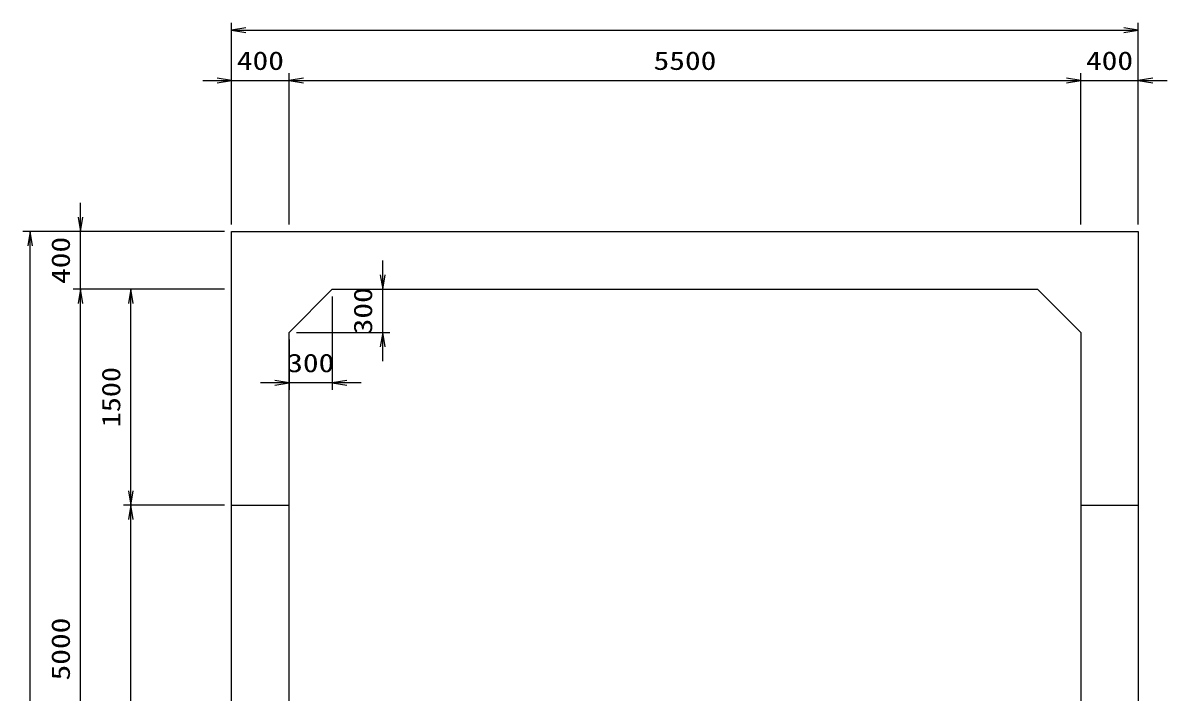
# Model space of a CAD drawing. Units: millimetres at full size. Extents: x 0 to 42050, y 0 to 29700.
# Drawn here: x 28925 to 36875, y 16501 to 21150 of the extents above; entities that cross this region are included whole.
import ezdxf
from ezdxf.enums import TextEntityAlignment as Align

# ---------------------------------------------------------------- set-up
doc = ezdxf.new("R2010")
doc.units = ezdxf.units.MM
doc.layers.add('D-STR-DIM', color=7, linetype='Continuous', lineweight=25)
doc.layers.add('D-STR-STRn', color=1, linetype='Continuous', lineweight=25)
doc.styles.add('ＭＳ ゴシック', font='')
doc.styles.get('ＭＳ ゴシック').set_extended_font_data('MS Gothic')

# ---------------------------------------------------------------- blocks, each defined once
blk = doc.blocks.new('open_arrow')
at = {"color": 0, "linetype": 'Continuous', "lineweight": -2}
blk.add_lwpolyline([(7.5, 1.25), (0, 0), (7.5, -1.25)], dxfattribs=at)

msp = doc.modelspace()

# ---------------------------------------------------------------- linework, layer by layer
at = {"layer": 'D-STR-DIM'}
for p, q in [((30375, 19750), (30375, 21150)), ((36675, 19750), (36675, 21150)), ((30375, 21100), (36675, 21100)), ((30175, 20750), (30975, 20750)), ((30375, 19750), (30375, 20800)), ((30775, 19750), (30775, 20800)), ((30775, 19750), (30775, 20800)), ((30775, 20750), (36275, 20750)), ((36075, 20750), (36875, 20750)), ((36275, 19750), (36275, 20800)), ((36275, 19750), (36275, 20800)), ((36675, 19750), (36675, 20800)), ((29325, 19100), (29325, 19900)), ((30325, 19700), (28925, 19700)), ((28975, 13800), (28975, 19700)), ((30325, 19700), (29275, 19700)), ((31425, 18800), (31425, 19500)), ((30325, 19300), (29275, 19300)), ((30325, 19300), (29275, 19300)), ((29325, 14300), (29325, 19300)), ((30325, 19300), (29625, 19300)), ((29675, 17800), (29675, 19300)), ((31075, 19250), (31075, 18600)), ((31125, 19300), (31475, 19300)), ((30775, 18950), (30775, 18600)), ((30825, 19000), (31475, 19000)), ((31275, 18650), (30575, 18650)), ((30325, 17800), (29625, 17800)), ((30325, 17800), (29625, 17800)), ((29675, 14300), (29675, 17800))]:
    msp.add_line(p, q, dxfattribs=at)
at = {"layer": 'D-STR-STRn'}
for p, q in [((30375, 19700), (36675, 19700)), ((30375, 13800), (30375, 19700)), ((36675, 19700), (36675, 13800)), ((30775, 19000), (31075, 19300)), ((31075, 19300), (35975, 19300)), ((35975, 19300), (36275, 19000)), ((30775, 14600), (30775, 19000)), ((36275, 19000), (36275, 14600)), ((30375, 17800), (30775, 17800)), ((36275, 17800), (36675, 17800))]:
    msp.add_line(p, q, dxfattribs=at)

# ---------------------------------------------------------------- block references
at = {"layer": 'D-STR-DIM', "xscale": 13.3, "yscale": 13.3}
for p in [(30375, 21100), (30775, 20750), (30775, 20750), (36675, 20750), (31075, 18650)]:
    msp.add_blockref('open_arrow', p, dxfattribs=at)
for p, rotation in [((36675, 21100), 180), ((30375, 20750), 180), ((36275, 20750), 180), ((36275, 20750), 180), ((29325, 19700), 90), ((28975, 19700), 270), ((31425, 19300), 90), ((29325, 19300), 270), ((29325, 19300), 270), ((29675, 19300), 270), ((31425, 19000), 270), ((30775, 18650), 180), ((29675, 17800), 90), ((29675, 17800), 270)]:
    msp.add_blockref('open_arrow', p, dxfattribs=dict(at, rotation=rotation))

# ---------------------------------------------------------------- texts
at = {"layer": 'D-STR-DIM', "style": 'ＭＳ ゴシック', "width": 1.25}
for s, p in [('400', (30575, 20887.5)), ('5500', (33525, 20887.5)), ('400', (36475, 20887.5)), ('300', (30925, 18787.5))]:
    msp.add_text(s, height=128.3, dxfattribs=at).set_placement(p, align=Align.MIDDLE_CENTER)
at = {"layer": 'D-STR-DIM', "style": 'ＭＳ ゴシック'}
for s, width, p in [('400', 1.25, (29187.5, 19500)), ('300', 1.25, (31287.5, 19150)), ('1500', 1.2, (29537.5, 18550)), ('5000', 1.25, (29187.5, 16800))]:
    msp.add_text(s, height=128.3, rotation=90, dxfattribs=dict(at, width=width)).set_placement(p, align=Align.MIDDLE_CENTER)

doc.saveas('drawing.dxf')
